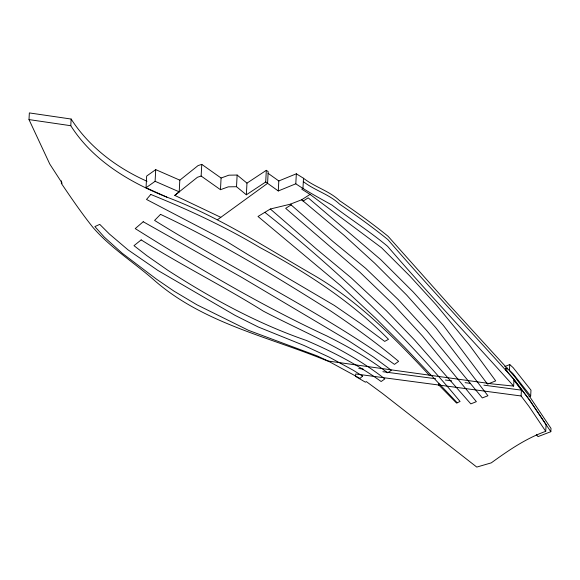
<?xml version="1.0" encoding="UTF-8"?>
<svg xmlns="http://www.w3.org/2000/svg" width="580" height="580" viewBox="0 0 580 580"><rect width="100%" height="100%" fill="white"/><g stroke="black" fill="none" stroke-linecap="round" stroke-linejoin="round"><path stroke-width="0.87" d="M61.458 180.851L61.328 183.352L62.161 183.193L49.793 164.096L29 119.589L29.348 112.919L71.137 119.045C89.153 147.059 116.834 167.874 147.016 181.272M303.318 181.583C314.657 190.494 329.034 194.14 339.568 204.124C356.106 215.347 372.418 227.063 387.918 239.627C428.866 287.187 472.171 332.695 513.989 379.422L513.641 386.091L491.847 383.866L429.222 375.144C394.161 337.488 357.57 300.375 312.598 274.5C264.951 247.036 218.617 216.557 166.859 197.135C129.536 182.309 92.735 160.435 70.789 125.715L71.137 119.045M166.859 197.135L146.044 187.746L146.653 176.073L155.715 169.628L179.815 180.155L179.206 191.828L174.776 195.402L220.806 217.333M146.044 187.746L155.106 181.301L155.715 169.628M217.667 219.617L267.583 183.338L268.192 171.666L266.321 170.324L265.712 181.997L246.355 194.8L236.517 186.716L228.281 186.847L220.472 189.696L201.144 176.037L201.76 164.365L198.048 165.597L179.51 180.431M220.472 189.696L221.082 178.024L201.76 164.365M236.517 186.716L237.133 175.044L228.897 175.174L221.082 178.024M246.355 194.8L246.971 183.128L266.321 170.324M513.641 386.091C471.823 339.358 428.518 293.857 387.571 246.297C369.931 231.536 350.342 219.189 332.108 205.168C319.906 198.287 307.509 191.683 295.8 183.802L278.284 190.965L278.806 180.96L268.105 173.333M295.8 183.802L296.329 173.797L278.806 180.96M296.329 173.797L303.5 178.249L302.97 188.254L301.76 189.16L310.061 194.409L381.553 247.754L409.683 275.841L436.211 304.833L469.438 345.144L495.704 380.879L487.526 384.141L443.25 325.242L413.236 292.008L380.697 259.586L308.168 197.831L303.166 201.093L301.644 199.774L290.283 204.196L270.331 209.003L258.006 216.478L340.569 285.57L375.427 317.992L404.253 346.854L457.214 402.803L460.063 401.469C401.925 331.651 335.929 268.815 264.842 212.338M457.214 402.803L456.547 403.086L438.777 384.968L438.864 383.3M505.731 370.257L505.905 366.923L448.949 304.594L388.092 236.292C372.592 223.728 356.279 212.012 339.742 200.789C329.208 190.805 314.831 187.159 303.5 178.249M505.339 368.59L507 367.916L506.826 371.251L513.989 379.422L529.344 399.75L546.092 424.654L545.736 431.324C525.799 438.451 508.29 450.566 491.26 462.869L476.782 467.081L382.604 393.559L366.321 381.582L365.429 382.205L355.417 376.333L355.772 373.984L521.101 395.98L528.996 406.421L545.736 431.324M504.774 366.582L509.755 364.552L509.45 370.388L512.887 373.534L530.671 396.01L529.033 396.655M521.101 395.98L521.449 389.31L513.989 379.422M530.671 396.01L530.976 390.173L513.191 367.698L509.755 364.552M536.333 434.514L538.008 436.624L550.826 431.701L551 428.366L529.518 396.415L514.163 376.087L507 367.916M174.776 195.402L197.439 177.27L201.144 176.037M310.061 194.409L301.644 199.774L344.288 235.48L374.738 263.248L406.609 295.01L435.79 327.649L487.925 395.756L482.313 397.931L426.844 330.709L398.279 299.621L365.733 268.388L332.884 241.425L290.283 204.196L291.153 204.856L285.672 208.343L359.817 272.121L393.298 304.399L422.624 336.183L476.361 401.65L470.822 403.883L414.483 339.902L386.468 310.829L351.074 277.74L316.513 249.052L270.331 209.003M438.777 384.968L440.546 385.2M358.759 368.503L363.225 369.098M382.887 371.715L435.616 378.733M445.447 380.038L451.697 380.872M465.102 382.655L470.467 383.373M483.872 385.156L521.405 390.144L513.945 380.255M429.222 375.144L327.381 360.941C268.895 336.784 204.145 323.495 155.034 280.945C134.611 262.784 110.867 248.225 92.923 227.382C81.65 213.251 71.449 198.317 61.328 183.352M29 119.589L70.789 125.715M155.106 181.301L179.206 191.828M278.284 190.965L265.712 181.997M237.133 175.044L246.971 183.128M521.449 389.31L529.344 399.75L550.826 431.701M150.8 194.46L146.508 199.448L225.221 240.635L248.704 255.091L334.356 305.45L360.774 323.64L384.692 341.41L388.506 339.314C351.313 301.549 306.508 272.419 259.949 247.551C225.17 226.693 188.348 209.663 150.8 194.46M160.544 214.354L154.584 220.422C233.725 269.714 318.471 310.177 394.465 364.385L398.627 361.347C376.717 342.99 353.532 326.264 329.781 310.387C274.884 275.812 219.32 242.012 160.544 214.354M362.587 376.094L360.006 378.421L327.562 360.709L317.064 355.881L248.631 330.397L196.946 304.805L174.007 291.153L156.433 279.125L122.104 253.155L104.299 237.133L94.888 226.562L99.76 224.373L109.424 234.044L128.049 249.871L157.912 270.454L235.096 315.382L258.18 326.953L304.123 345.52L329.208 357.157L353.205 370.221L362.587 376.094M143.224 221.741L135.22 228.593C197.28 267.532 260.398 305.087 326.924 335.987C348.072 346.637 368.815 358.273 387.578 372.81L391.362 370.294L373.404 356.961L349.262 341.207L241.795 277.414L143.224 221.741M141.172 239.895L133.987 245.666L146.899 255.693L167.917 270.352C211.512 298.432 257.157 323.473 306.312 340.431C332.536 351.661 357.99 364.784 381.154 381.524L384.83 378.928C348.188 350.037 304.435 332.572 263.378 311.163C223.373 286.136 181.076 265.06 141.172 239.895"/></g></svg>
